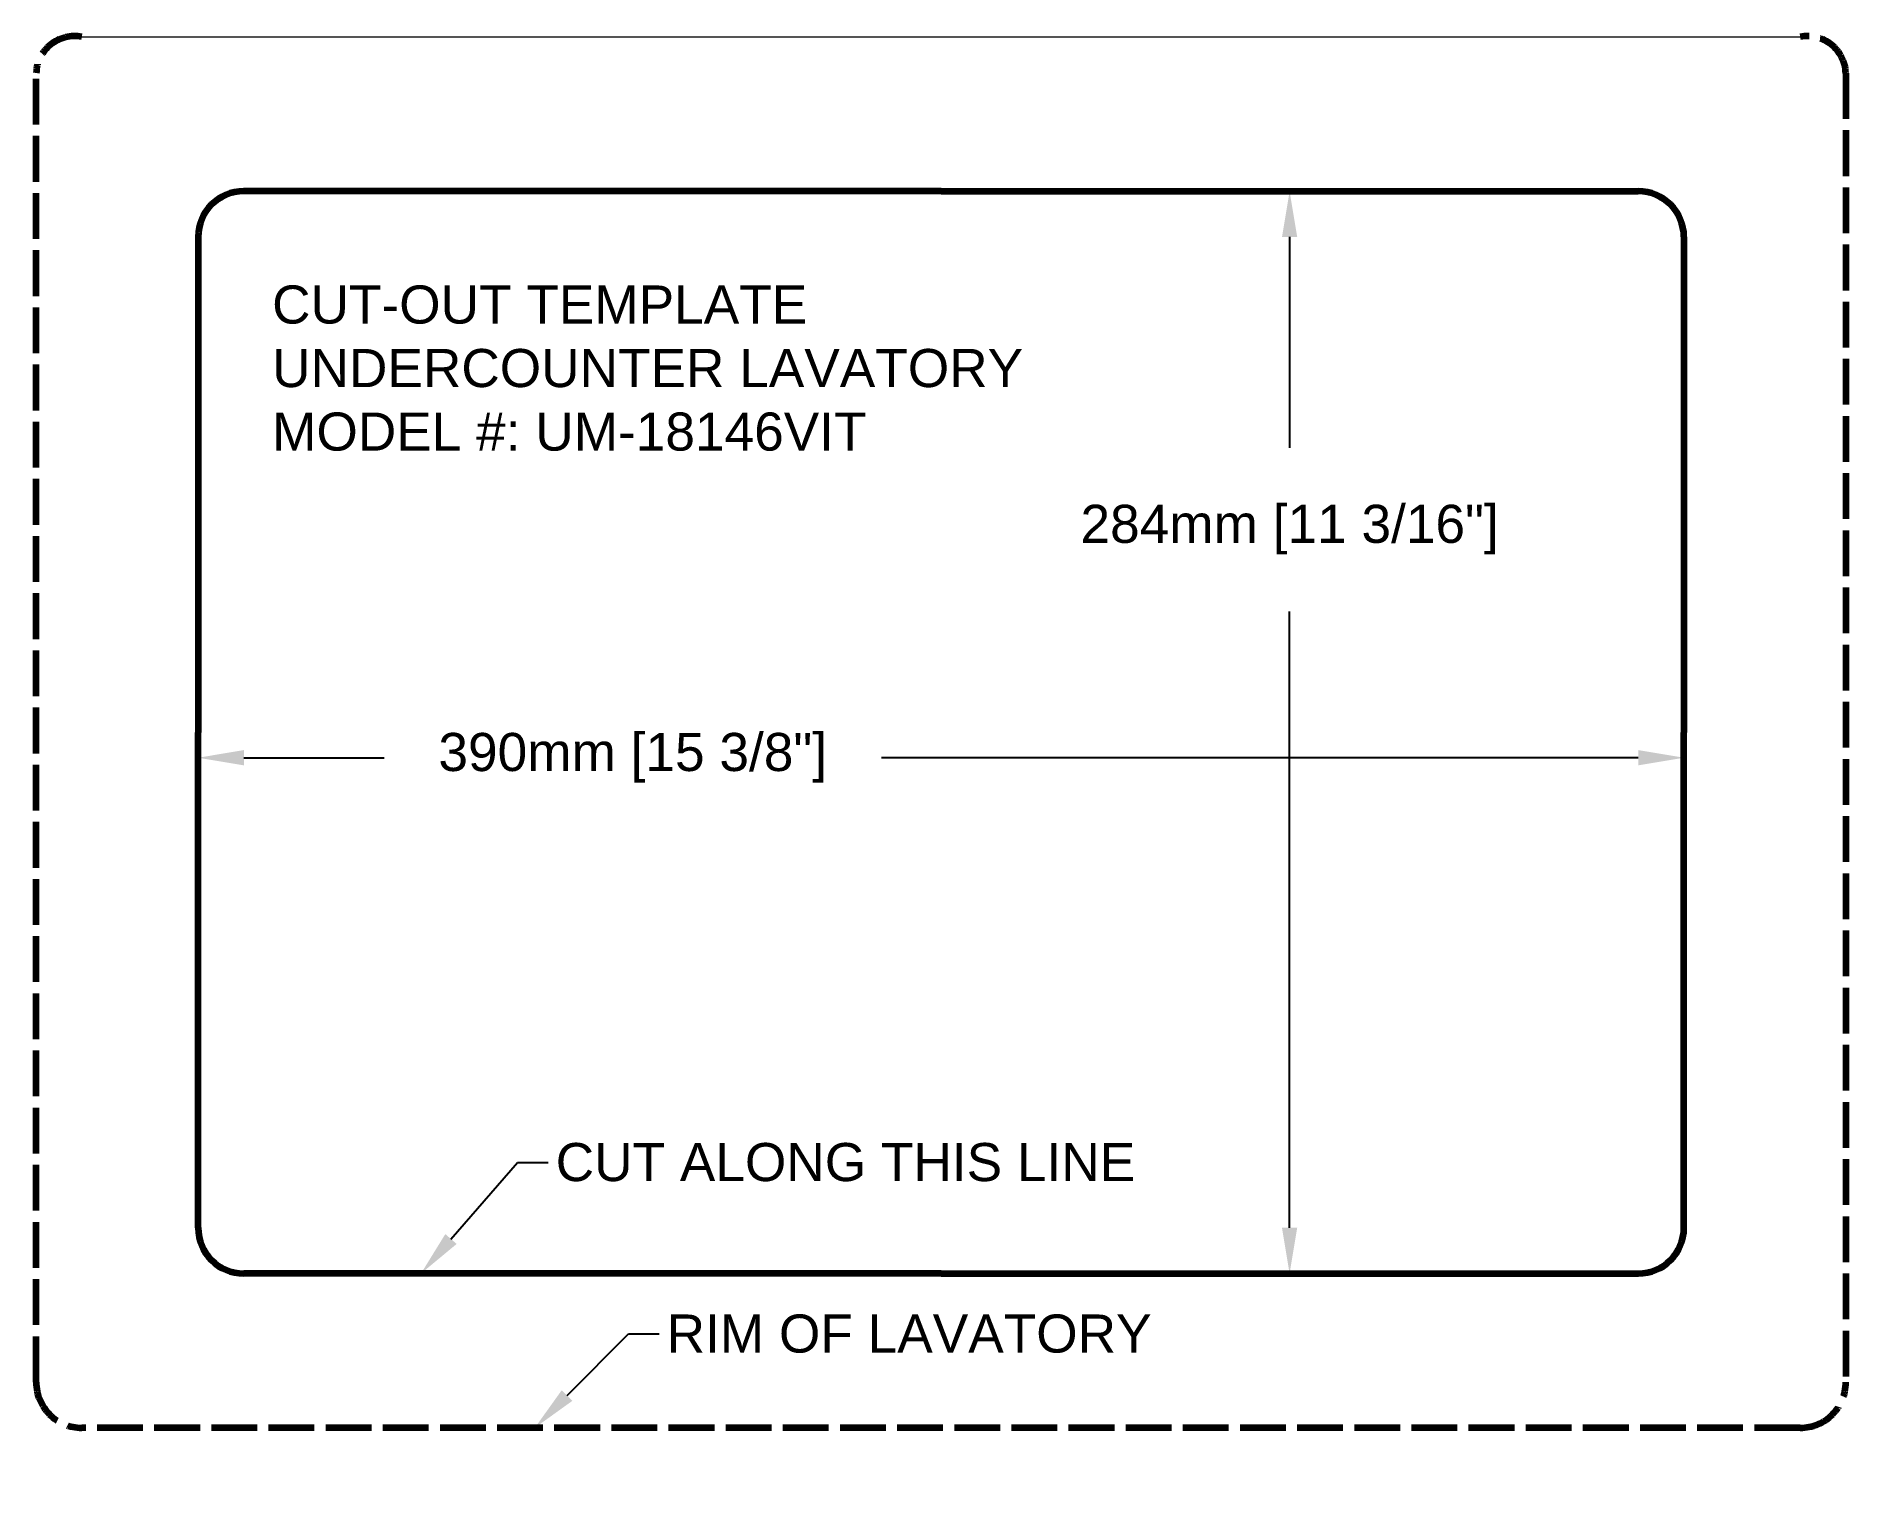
# Model space of a CAD drawing. Header units: millimetres. Extents: x 6044 to 6519, y 508 to 890.
import ezdxf
from ezdxf import colors
from ezdxf.entities.mleader import LeaderData, LeaderLine
from ezdxf.lldxf.tags import DXFTag
from ezdxf.math import Vec2, Vec3

# ---------------------------------------------------------------- set-up
doc = ezdxf.new("R2010")
doc.units = ezdxf.units.MM
doc.linetypes.add('ACAD_ISO02W100', pattern=[15, 12, -3])
doc.layers.add('layer 1', color=7, linetype='Continuous')
doc.styles.get("Standard").update_dxf_attribs({"font": 'arial.ttf'})
tags = doc.linetypes.add('New Line1', pattern=[0.8, 0.5, -0.3]).pattern_tags.tags
tags[6:7] = [DXFTag(74, 4), DXFTag(75, 0), DXFTag(340, '0'), DXFTag(46, 1.0), DXFTag(50, 0.0), DXFTag(44, 0.0), DXFTag(45, 0.0)]
tags[4:5] = [DXFTag(74, 4), DXFTag(75, 0), DXFTag(340, '0'), DXFTag(46, 1.0), DXFTag(50, 0.0), DXFTag(44, 0.0), DXFTag(45, 0.0)]
doc.dimstyles.new('ISO-25', dxfattribs={"dimtxt": 15, "dimasz": 20, "dimexe": 10, "dimexo": 15, "dimgap": 15, "dimtad": 0, "dimtih": 1, "dimtoh": 1, "dimdec": 0, "dimtxsty": 'Standard', "dimcen": 2.5, "dimadec": 0, "dimazin": 0, "dimtfac": 1, "dimtdec": 0, "dimtix": 1, "dimtofl": 0, "dimtmove": 0, "dimatfit": 3, "dimfxl": 130, "dimfxlon": 1, "dimarcsym": 0})

# ---------------------------------------------------------------- blocks, each defined once
blk = doc.blocks.new('*D45')
at = {"color": 0, "linetype": 'Continuous', "lineweight": -2, "transparency": 16777216}
for p, q in [((6086.63, 737.76), (6086.63, 691.11)), ((6476.63, 737.76), (6476.63, 691.11)), ((6098.63, 701.11), (6135.44, 701.11)), ((6464.63, 701.11), (6265.97, 701.11))]:
    blk.add_line(p, q, dxfattribs=at)
at = {"color": 0, "linetype": 'Continuous', "lineweight": 100, "transparency": 16777216}
for points in [[(6098.63, 703.11), (6098.63, 699.11), (6086.63, 701.11)], [(6464.63, 703.11), (6464.63, 699.11), (6476.63, 701.11)]]:
    blk.add_solid(points, dxfattribs=at)
at = {"layer": 'Defpoints', "color": 0, "linetype": 'Continuous', "lineweight": 100, "transparency": 16777216}
for p in [(6086.63, 752.76), (6476.63, 752.76), (6476.63, 701.11)]:
    blk.add_point(p, dxfattribs=at)
at = {"color": 0, "linetype": 'Continuous', "lineweight": 100, "transparency": 16777216, "insert": (6200.71, 701.11), "char_height": 10, "attachment_point": 5}
blk.add_mtext('390mm [15 3/8"]', dxfattribs=at)
blk = doc.blocks.new('*D46')
at = {"color": 0, "linetype": 'Continuous', "lineweight": -2, "transparency": 16777216}
for p, q in [((6373.13, 849.76), (6363.13, 849.76)), ((6373.13, 837.76), (6373.13, 782.45)), ((6373.13, 577.76), (6373.13, 739.51)), ((6373.13, 565.76), (6363.13, 565.76))]:
    blk.add_line(p, q, dxfattribs=at)
at = {"color": 0, "linetype": 'Continuous', "lineweight": 100, "transparency": 16777216}
for points in [[(6371.13, 837.76), (6375.13, 837.76), (6373.13, 849.76)], [(6371.13, 577.76), (6375.13, 577.76), (6373.13, 565.76)]]:
    blk.add_solid(points, dxfattribs=at)
at = {"layer": 'Defpoints', "color": 0, "linetype": 'Continuous', "lineweight": 100, "transparency": 16777216}
for p in [(6373.13, 849.76), (6373.13, 565.76), (6373.13, 565.76)]:
    blk.add_point(p, dxfattribs=at)
at = {"color": 0, "linetype": 'Continuous', "lineweight": 100, "transparency": 16777216, "insert": (6373.13, 760.98), "char_height": 10, "attachment_point": 5}
blk.add_mtext('284mm [11 3/16"]', dxfattribs=at)

msp = doc.modelspace()

# ---------------------------------------------------------------- linework, layer by layer
at = {"linetype": 'ACAD_ISO02W100', "lineweight": 100}
for p, q in [((6044.13, 537.26), (6044.13, 880.76)), ((6519.13, 880.76), (6519.13, 537.26)), ((6507.13, 525.26), (6056.13, 525.26))]:
    msp.add_line(p, q, dxfattribs=at)
at = {"linetype": 'ByBlock', "lineweight": 100}
for p, q in [((6281.63, 849.76), (6098.63, 849.76)), ((6281.63, 849.76), (6464.63, 849.76)), ((6281.63, 565.76), (6098.63, 565.76)), ((6281.63, 565.76), (6464.63, 565.76))]:
    msp.add_line(p, q, dxfattribs=at)
at = {"linetype": 'Continuous', "lineweight": 100}
for p, q in [((6086.63, 837.76), (6086.63, 707.76)), ((6476.63, 837.76), (6476.63, 707.76)), ((6086.63, 577.76), (6086.63, 707.76)), ((6476.63, 577.76), (6476.63, 707.76))]:
    msp.add_line(p, q, dxfattribs=at)
at = {"linetype": 'ACAD_ISO02W100', "lineweight": 100}
for centre, radius, start, end in [((6054.21, 880.36), 10.09, 79.0304, 177.7046), ((6509.04, 880.36), 10.09, 2.2954, 100.9696), ((6056.13, 537.26), 12, 180, 270), ((6507.13, 537.26), 12, 270, 0)]:
    msp.add_arc(centre, radius, start, end, dxfattribs=at)
at = {"linetype": 'Continuous', "lineweight": 100}
for centre, start, end in [((6098.63, 837.76), 90, 180), ((6464.63, 837.76), 0, 90), ((6098.63, 577.76), 180, 270), ((6464.63, 577.76), 270, 0)]:
    msp.add_arc(centre, 12, start, end, dxfattribs=at)
at = {"layer": 'layer 1', "color": 0, "linetype": 'New Line1', "lineweight": 0, "ltscale": 15}
msp.add_line((6056.13, 890.26), (6507.13, 890.26), dxfattribs=at)

# ---------------------------------------------------------------- texts
at = {"color": 0, "insert": (6106.05, 825.04), "char_height": 10, "width": 293.0146, "attachment_point": 1}
msp.add_mtext('CUT-OUT TEMPLATE  \\PUNDERCOUNTER LAVATORY \\PMODEL #: UM-18146VIT', dxfattribs=at)

# ---------------------------------------------------------------- dimensions: what is measured, and where the dimension line sits
at = {"linetype": 'Continuous', "lineweight": 100}
dim = msp.add_linear_dim(base=(6373.13, 565.76), p1=(6373.13, 849.76), p2=(6373.13, 565.76), angle=90, dimstyle='ISO-25', override={"dimtxt": 10, "dimasz": 12, "dimpost": 'mm'}, dxfattribs=at)
dim.commit()
dim.dimension.update_dxf_attribs({"geometry": '*D46', "text_midpoint": (6373.13, 760.98), "dimtype": 160})
dim = msp.add_linear_dim(base=(6476.63, 701.11), p1=(6086.63, 752.76), p2=(6476.63, 752.76), dimstyle='ISO-25', override={"dimtxt": 10, "dimasz": 12, "dimpost": 'mm'}, dxfattribs=at)
dim.commit()
dim.dimension.update_dxf_attribs({"geometry": '*D45', "text_midpoint": (6200.71, 701.11), "dimtype": 160})

# ---------------------------------------------------------------- leaders
ml = msp.add_multileader_mtext('Standard', dxfattribs=at)
ml.set_content('CUT ALONG THIS LINE', color=256)
ml.set_leader_properties()
ml.build(insert=Vec2(0, 0))
ml.multileader.update_dxf_attribs({"text_right_attachment_type": 6, "arrow_head_size": 12})
ctx = ml.context
ctx.base_point, ctx.char_height, ctx.arrow_head_size, ctx.plane_origin = Vec3(6178.49, 594.93), 10, 12, Vec3(6145.13, 565.76)
ctx.right_attachment = 6
notes = []
notes.append((ctx, [(0, (1, 1, 0), (6170.49, 594.93), (1, 0), 8, [(0, [(6145.13, 565.76)], 0, [])])]))
ctx.mtext.insert, ctx.mtext.flow_direction = Vec3(6180.49, 600.01), 5
ml = msp.add_multileader_mtext('Standard', dxfattribs=at)
ml.set_content('RIM OF LAVATORY', color=256)
ml.set_leader_properties()
ml.build(insert=Vec2(0, 0))
ml.multileader.update_dxf_attribs({"text_right_attachment_type": 6, "arrow_head_size": 12})
ctx = ml.context
ctx.base_point, ctx.char_height, ctx.arrow_head_size, ctx.plane_origin = Vec3(6207.61, 549.92), 10, 12, Vec3(6142, 505.16)
ctx.right_attachment = 6
notes.append((ctx, [(0, (1, 1, 0), (6199.61, 549.92), (1, 0), 8, [(0, [(6175, 525.26)], 0, [])])]))
ctx.mtext.insert, ctx.mtext.flow_direction = Vec3(6209.61, 555.01), 5
for ctx, leaders in notes:
    for number, flags, end, landing, length, lines in leaders:
        leader = LeaderData()
        leader.index, (leader.has_last_leader_line, leader.has_dogleg_vector, leader.attachment_direction) = number, flags
        leader.last_leader_point, leader.dogleg_vector, leader.dogleg_length = Vec3(end), Vec3(landing), length
        for number, points, colour, breaks in lines:
            line = LeaderLine()
            line.index, line.vertices, line.color, line.breaks = number, Vec3.list(points), colors.encode_raw_color(colour), breaks
            leader.lines.append(line)
        ctx.leaders.append(leader)

doc.saveas('drawing.dxf')
